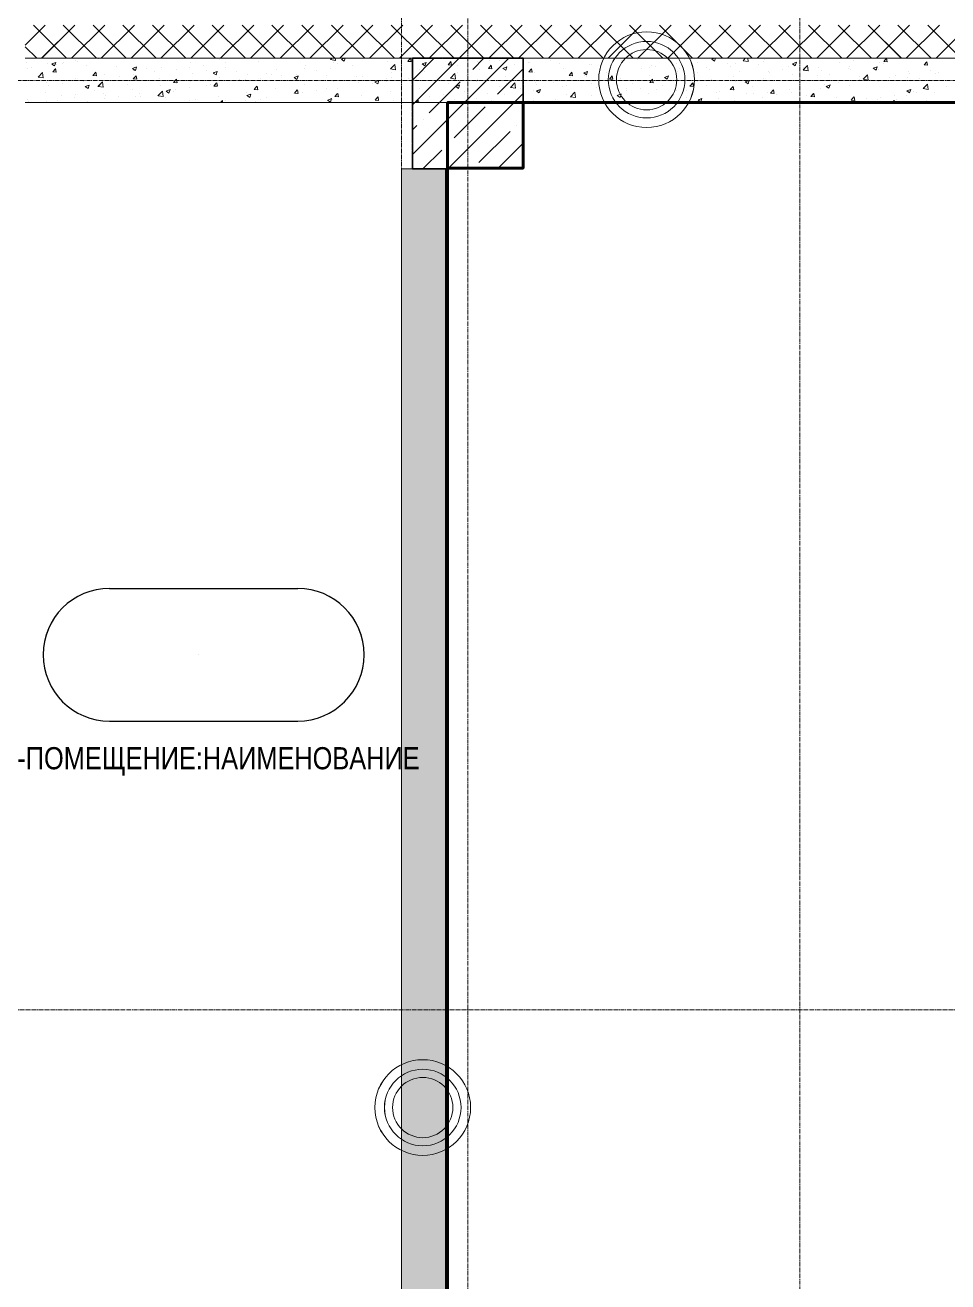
# Model space of a CAD drawing. Header units: millimetres. Extents: x 470010 to 1231400, y -134005 to 421770.
# Drawn here: x 677174 to 681343, y 1459 to 7139 of the extents above; entities that cross this region are included whole.
import ezdxf
from ezdxf.enums import TextEntityAlignment as Align

# ---------------------------------------------------------------- set-up
doc = ezdxf.new("R2010")
doc.units = ezdxf.units.MM
doc.linetypes.add('CENTER2', pattern=[28.575, 19.05, -3.175, 3.175, -3.175])
doc.linetypes.add('HIDDEN2', pattern=[4.7625, 3.175, -1.5875])
doc.layers.get('Defpoints').update_dxf_attribs({"color": 140})
for name, color, linetype, lineweight in [('0) шп потолок', 3, 'Continuous', 60), ('АР_Колонны', 70, 'Continuous', 30), ('АР_Стены ЖБ', 7, 'Continuous', 35), ('АР_Стены ПЕНОблок', 52, 'Continuous', 20), ('АР_Утеплитель', 31, 'Continuous', 0), ('АР_Штриховка', 8, 'Continuous', 0)]:
    doc.layers.add(name, color=color, linetype=linetype, lineweight=lineweight)
doc.layers.add('АР_Делит', color=120, linetype='Continuous', lineweight=0, plot=False)
doc.layers.add('РД_Оси_100', color=7, linetype='Continuous', lineweight=0, true_color=0x525252)
doc.styles.add('style1', font='ARIALN.TTF')

# ---------------------------------------------------------------- blocks, each defined once
blk = doc.blocks.new('СОШ_2200_АР_ОСИ_М100_28.05.24')
at = {"layer": 'РД_Оси_100', "color": 251, "linetype": 'CENTER2', "true_color": 0x636466}
blk.add_line((-5954.958, 96300), (119910, 96300), dxfattribs=at)
for points in [[(5849.555, 139938.679), (6000, 139538.679), (6000, -6194.559)], [(6300, -6195.83), (6300, 139538.679), (6450, 139938.679)], [(7800, -6155), (7800, 139938.679)], [(119910, 100350), (119410, 100500), (-5454.958, 100500), (-5954.958, 100350)]]:
    blk.add_lwpolyline(points, dxfattribs=at)
blk = doc.blocks.new('A$C9108343f')
at = {"layer": 'АР_Штриховка', "linetype": 'Continuous', "lineweight": 0, "true_color": 0x000000}
h = blk.add_hatch(dxfattribs=at)
h.set_pattern_fill('AR-CONC', color=18, angle=45, style=0)
h.set_pattern_definition([(95, (-63444.08, -115658.25), (140.09465, 117.55338), [19.05, -209.55]), (40, (-63444.08, -115658.25), (-160.01845, 110.17673), [15.24, -167.64058]), (145.451445, (-63432.4, -115648.45), (-19.9238, 227.7301), [16.19001, -178.09024]), (91.1842, (-63480, -115622.33), (221.41024, 161.95341), [28.575, -314.325]), (141.63556, (-63461.55, -115608.83), (-7.08662, 342.82676), [24.28502, -267.1356]), (36.18415, (-63480, -115622.33), (-7.08662, 342.82676), [22.85997, -251.45973]), (66, (-63453.06, -115613.35), (179.51998, 34.89515), [19.05, -209.55]), (11, (-63453.06, -115613.35), (-86.53993, 173.9412), [15.24, -167.64]), (116.451445, (-63438.1, -115610.44), (92.98005, 208.83634), [16.19001, -178.08994]), (82.5, (-63444.08, -115658.25), (-57.605469, 61.973414), [0, -165.608, 0, -170.18, 0, -168.275]), (52.5, (-63444.08, -115658.25), (-23.589727, 118.087), [0, -97.028, 0, -161.798, 0, -64.135]), (12.5, (-63484.135, -115698.3), (99.927863, 91.826196), [0, -63.5, 0, -198.12, 0, -262.89]), (2.5, (-63502.1, -115716.26), (86.763904, 122.72239), [0, -82.55, 0, -131.572, 0, -186.69])])
h.paths.add_polyline_path([(13155, 97805), (13355, 97805), (13355, 98005), (13155, 98005)], flags=0)
h.paths.add_polyline_path([(13155, 100205), (13355, 100205), (13355, 106855), (13155, 106855)], flags=0)
at = {"color": 18, "true_color": 0x000000}
for p, q in [((11836.4, 104959.5), (12686.4, 104959.5)), ((11836.4, 104359.5), (12686.4, 104359.5))]:
    blk.add_line(p, q, dxfattribs=at)
for centre, radius, start, end in [((11836.4, 104659.5), 300, 90, 270), ((12686.4, 104659.5), 300, 270, 90), ((11886.4, 104659.5), 350, 0, 0.001)]:
    blk.add_arc(centre, radius, start, end, dxfattribs=at)
at = {"layer": '0) шп потолок'}
blk.add_lwpolyline([(13363.4, 97803.7), (13363.4, 107155.2), (31355, 107155.2), (31355, 97803.7)], dxfattribs=at)
blk.add_lwpolyline([(13363.4, 107155.2), (13705, 107155.2), (13705, 106858.7), (13363.4, 106858.7)], close=True, dxfattribs=at)
at = {"layer": 'АР_Делит', "color": 18, "true_color": 0x000000}
for centre, radius in [((14263, 107258.4), 216.3), ((14263, 107258.4), 173), ((14263, 107258.4), 136.2), ((13251.6, 102613.1), 216.3), ((13251.6, 102613.1), 173), ((13251.6, 102613.1), 136.2)]:
    blk.add_circle(centre, radius, dxfattribs=at)
at = {"layer": 'АР_Колонны', "color": 18, "linetype": 'HIDDEN2', "lineweight": 25, "true_color": 0x000000}
for p, q in [((13205, 107355), (13705, 107355)), ((13205, 106855), (13205, 107355)), ((13705, 107355), (13705, 106855)), ((13705, 106855), (13205, 106855))]:
    blk.add_line(p, q, dxfattribs=at)
at = {"layer": 'АР_Колонны', "color": 18, "linetype": 'Continuous', "lineweight": 15, "true_color": 0x000000}
for p, q in [((13705, 107355), (13205, 107355)), ((13205, 107355), (13205, 106855)), ((13705, 107355), (13205, 107355)), ((13205, 107355), (13205, 106855)), ((13705, 106855), (13705, 107355)), ((13705, 106855), (13705, 107355)), ((13205, 106855), (13705, 106855)), ((13205, 106855), (13705, 106855))]:
    blk.add_line(p, q, dxfattribs=at)
at = {"layer": 'АР_Стены ЖБ', "color": 18, "linetype": 'Continuous', "lineweight": 30, "true_color": 0x000000}
for p, q in [((13705, 107355), (13205, 107355)), ((13205, 107355), (13205, 106855)), ((13705, 106855), (13705, 107355)), ((13205, 106855), (13705, 106855))]:
    blk.add_line(p, q, dxfattribs=at)
at = {"layer": 'АР_Стены ПЕНОблок', "color": 18, "linetype": 'Continuous', "lineweight": 20, "true_color": 0x000000}
for p, q in [((31055, 107355), (11455, 107355)), ((11455, 107155), (31055, 107155)), ((13355, 106855), (13155, 106855)), ((13155, 106855), (13155, 100205)), ((13355, 100205), (13355, 106855))]:
    blk.add_line(p, q, dxfattribs=at)
at = {"layer": 'АР_Утеплитель', "color": 18, "linetype": 'Continuous', "lineweight": 0, "true_color": 0x000000}
blk.add_line((11455, 107355), (31055, 107355), dxfattribs=at)
at = {"layer": 'АР_Штриховка', "color": 18, "linetype": 'Continuous', "lineweight": 0, "true_color": 0x000000}
for p, q in [((11455, 107415), (11544.9, 107505)), ((11642.3, 107355), (11492.3, 107505)), ((11529.6, 107355), (11679.6, 107505)), ((11777, 107355), (11627, 107505)), ((11664.3, 107355), (11814.3, 107505)), ((11911.7, 107355), (11761.7, 107505)), ((11799.1, 107355), (11949.1, 107505)), ((12046.4, 107355), (11896.4, 107505)), ((11933.8, 107355), (12083.8, 107505)), ((12181.1, 107355), (12031.1, 107505)), ((12068.5, 107355), (12218.5, 107505)), ((12315.8, 107355), (12165.8, 107505)), ((12203.2, 107355), (12353.2, 107505)), ((12450.5, 107355), (12300.5, 107505)), ((12337.9, 107355), (12487.9, 107505)), ((12585.2, 107355), (12435.2, 107505)), ((12472.6, 107355), (12622.6, 107505)), ((12719.9, 107355), (12569.9, 107505)), ((12607.3, 107355), (12757.3, 107505)), ((12854.6, 107355), (12704.6, 107505)), ((12742, 107355), (12892, 107505)), ((12989.3, 107355), (12839.3, 107505)), ((12876.7, 107355), (13026.7, 107505)), ((13124, 107355), (12974, 107505)), ((13011.4, 107355), (13161.4, 107505)), ((13258.7, 107355), (13108.7, 107505)), ((13146.1, 107355), (13296.1, 107505)), ((13393.4, 107355), (13243.4, 107505)), ((13280.8, 107355), (13430.8, 107505)), ((13528.1, 107355), (13378.1, 107505)), ((13415.5, 107355), (13565.5, 107505)), ((13662.8, 107355), (13512.8, 107505)), ((13550.2, 107355), (13700.2, 107505)), ((13797.5, 107355), (13647.5, 107505)), ((13684.9, 107355), (13834.9, 107505)), ((13932.2, 107355), (13782.2, 107505)), ((13819.6, 107355), (13969.6, 107505)), ((14066.9, 107355), (13916.9, 107505)), ((13954.3, 107355), (14104.3, 107505)), ((14201.6, 107355), (14051.6, 107505)), ((14089, 107355), (14239, 107505)), ((14336.3, 107355), (14186.3, 107505)), ((14223.7, 107355), (14373.7, 107505)), ((14471, 107355), (14321, 107505)), ((14358.4, 107355), (14508.4, 107505)), ((14605.8, 107355), (14455.8, 107505)), ((14493.1, 107355), (14643.1, 107505)), ((14740.5, 107355), (14590.5, 107505)), ((14627.8, 107355), (14777.8, 107505)), ((14875.2, 107355), (14725.2, 107505)), ((14762.5, 107355), (14912.5, 107505)), ((15009.9, 107355), (14859.9, 107505)), ((14897.2, 107355), (15047.2, 107505)), ((15144.6, 107355), (14994.6, 107505)), ((15031.9, 107355), (15181.9, 107505)), ((15279.3, 107355), (15129.3, 107505)), ((15166.6, 107355), (15316.6, 107505)), ((15414, 107355), (15264, 107505)), ((15301.4, 107355), (15451.4, 107505)), ((15548.7, 107355), (15398.7, 107505)), ((15436.1, 107355), (15586.1, 107505)), ((15683.4, 107355), (15533.4, 107505)), ((15570.8, 107355), (15720.8, 107505)), ((11507.6, 107355), (11455, 107407.6)), ((11785.7, 107352.5), (11785.7, 107352.5)), ((12334.3, 107351.8), (12334.3, 107351.8)), ((12834.8, 107349.2), (12840.3, 107355)), ((12834.9, 107349.1), (12857.5, 107345.6)), ((12857.5, 107345.7), (12856.4, 107355)), ((12883.7, 107350.1), (12896.3, 107341.6)), ((12883.8, 107350.3), (12896.1, 107355)), ((12896.3, 107341.6), (12900.9, 107355)), ((13156.8, 107350.2), (13156.8, 107350.2)), ((13183.8, 107341.2), (13195.3, 107355)), ((13199.3, 107340), (13196.5, 107355)), ((13328.5, 107354.7), (13328.5, 107354.7)), ((13464.1, 107348.9), (13464.1, 107348.9)), ((14088.5, 107354.4), (14088.5, 107354.4)), ((14224.1, 107348.7), (14224.1, 107348.7)), ((14557.2, 107350.7), (14569.9, 107342.1)), ((14557.3, 107350.8), (14568.2, 107355)), ((14560.6, 107352.3), (14560.6, 107352.3)), ((14569.9, 107342.1), (14574.2, 107355)), ((14698.7, 107344.4), (14708.8, 107355)), ((14721.4, 107340.9), (14719.7, 107355)), ((14794, 107348.9), (14794, 107348.9)), ((15334.8, 107341), (15346.5, 107355)), ((15350.2, 107339.7), (15347.4, 107355)), ((15443.9, 107354.5), (15443.9, 107354.5)), ((11461.7, 107334.1), (11461.7, 107334.1)), ((11465.5, 107310.3), (11465.5, 107310.3)), ((11482.3, 107312.2), (11482.3, 107312.2)), ((11556.1, 107330), (11556.1, 107330)), ((11575.2, 107329.2), (11587.8, 107320.7)), ((11575.3, 107329.4), (11593.1, 107336.2)), ((11579.4, 107293.6), (11591.6, 107308.2)), ((11579.4, 107293.6), (11594.5, 107292.3)), ((11587.8, 107320.7), (11593, 107336)), ((11594.9, 107292.4), (11591.9, 107308.3)), ((11597.3, 107328.4), (11597.3, 107328.4)), ((11625.9, 107331.5), (11625.9, 107331.5)), ((11630.4, 107337.6), (11630.4, 107337.6)), ((11684.4, 107346.2), (11684.4, 107346.2)), ((11689.5, 107339.8), (11689.5, 107339.8)), ((11732.9, 107322.7), (11732.9, 107322.7)), ((11761.5, 107277.7), (11773.8, 107292.3)), ((11777, 107276.4), (11774.1, 107292.3)), ((11868.5, 107317), (11868.5, 107317)), ((11940.2, 107308.9), (11952.9, 107300.3)), ((11940.3, 107309), (11958.1, 107315.9)), ((11943.6, 107298.6), (11943.6, 107298.6)), ((11952.9, 107300.3), (11958, 107315.7)), ((12004.1, 107311.2), (12004.1, 107311.2)), ((12039, 107294.5), (12039, 107294.5)), ((12071.9, 107314.8), (12071.9, 107314.8)), ((12139.7, 107305.5), (12139.7, 107305.5)), ((12199.5, 107315.6), (12199.5, 107315.6)), ((12203.9, 107333.9), (12203.9, 107333.9)), ((12263, 107324), (12263, 107324)), ((12275.3, 107299.8), (12275.3, 107299.8)), ((12305.3, 107288.7), (12323.1, 107295.5)), ((12317.9, 107280), (12323.1, 107295.3)), ((12359.2, 107336.6), (12359.2, 107336.6)), ((12360.6, 107313.2), (12360.6, 107313.2)), ((12410.9, 107294), (12410.9, 107294)), ((12508.7, 107338.6), (12508.7, 107338.6)), ((12591.4, 107302.5), (12591.4, 107302.5)), ((12717.7, 107308.3), (12717.7, 107308.3)), ((12721.8, 107320.4), (12721.8, 107320.4)), ((12773, 107299.7), (12773, 107299.7)), ((12836.6, 107308.1), (12836.6, 107308.1)), ((12850.1, 107336.7), (12850.1, 107336.7)), ((12865.8, 107333.7), (12865.8, 107333.7)), ((12932.8, 107320.7), (12932.8, 107320.7)), ((13093.2, 107341.9), (13093.2, 107341.9)), ((13105.9, 107307.2), (13125.7, 107327.8)), ((13105.9, 107307.1), (13128.5, 107303.6)), ((13128.6, 107303.7), (13125.7, 107327.8)), ((13183.8, 107341.2), (13199, 107339.9)), ((13237.7, 107305.3), (13237.7, 107305.3)), ((13248.7, 107329.8), (13261.4, 107321.2)), ((13248.8, 107329.9), (13266.6, 107336.8)), ((13259.1, 107295.7), (13259.1, 107295.7)), ((13261.4, 107321.2), (13266.5, 107336.6)), ((13366, 107325.3), (13378.2, 107339.9)), ((13366, 107325.3), (13381.1, 107324)), ((13369.6, 107324.3), (13369.6, 107324.3)), ((13381.5, 107324), (13378.5, 107339.9)), ((13407.2, 107321.1), (13407.2, 107321.1)), ((13410.2, 107292.2), (13410.2, 107292.2)), ((13500, 107342.2), (13500, 107342.2)), ((13506.4, 107304.9), (13506.4, 107304.9)), ((13548.2, 107309.4), (13560.4, 107324)), ((13548.2, 107309.4), (13563.3, 107308)), ((13555.3, 107346.5), (13555.3, 107346.5)), ((13563.6, 107308.1), (13560.7, 107324)), ((13599.7, 107343.2), (13599.7, 107343.2)), ((13613.8, 107309.6), (13631.6, 107316.4)), ((13613.8, 107309.4), (13626.4, 107300.9)), ((13626.4, 107300.9), (13631.6, 107316.2)), ((13666.8, 107326), (13666.8, 107326)), ((13730.3, 107293.4), (13742.6, 107308)), ((13730.3, 107293.4), (13745.5, 107292.1)), ((13730.4, 107334.4), (13730.4, 107334.4)), ((13735.3, 107337.5), (13735.3, 107337.5)), ((13745.8, 107292.1), (13742.9, 107308.1)), ((13757.1, 107293), (13757.1, 107293)), ((13826.6, 107347), (13826.6, 107347)), ((13870.8, 107331.7), (13870.8, 107331.7)), ((13887.5, 107310.9), (13887.5, 107310.9)), ((13912.5, 107277.5), (13924.8, 107292.1)), ((13928, 107276.2), (13925.1, 107292.1)), ((13978.9, 107289.3), (13996.7, 107296.1)), ((13991.4, 107280.6), (13996.6, 107295.9)), ((14006.4, 107326), (14006.4, 107326)), ((14015.8, 107327.1), (14015.8, 107327.1)), ((14137.4, 107296.7), (14137.4, 107296.7)), ((14142, 107320.3), (14142, 107320.3)), ((14147.8, 107346.2), (14147.8, 107346.2)), ((14240.4, 107310.1), (14240.4, 107310.1)), ((14277.6, 107314.6), (14277.6, 107314.6)), ((14285.5, 107322.1), (14285.5, 107322.1)), ((14304, 107318.5), (14304, 107318.5)), ((14359.7, 107343), (14359.7, 107343)), ((14400.2, 107331.2), (14400.2, 107331.2)), ((14403.4, 107295.8), (14403.4, 107295.8)), ((14413.2, 107308.8), (14413.2, 107308.8)), ((14433.6, 107347.5), (14433.6, 107347.5)), ((14494.5, 107291.8), (14494.5, 107291.8)), ((14495.2, 107337.2), (14495.2, 107337.2)), ((14535.3, 107314.8), (14535.3, 107314.8)), ((14548.8, 107303.1), (14548.8, 107303.1)), ((14630.8, 107331.5), (14630.8, 107331.5)), ((14642.6, 107317.2), (14642.6, 107317.2)), ((14665.7, 107332.7), (14665.7, 107332.7)), ((14684.4, 107297.4), (14684.4, 107297.4)), ((14698.7, 107344.3), (14721.3, 107340.8)), ((14766.4, 107325.8), (14766.4, 107325.8)), ((14790.7, 107342.6), (14790.7, 107342.6)), ((14814, 107294.3), (14814, 107294.3)), ((14820, 107291.6), (14820, 107291.6)), ((14877.5, 107302.6), (14877.5, 107302.6)), ((14902, 107320), (14902, 107320)), ((14922.3, 107330.5), (14940.1, 107337.3)), ((14922.3, 107330.3), (14934.9, 107321.8)), ((14934.9, 107321.8), (14940.1, 107337.1)), ((14969.8, 107302.4), (14989.5, 107323)), ((14969.8, 107302.2), (14992.4, 107298.7)), ((14973.7, 107315.3), (14973.7, 107315.3)), ((14992.4, 107298.9), (14989.6, 107323)), ((15037.6, 107314.3), (15037.6, 107314.3)), ((15053.3, 107301.3), (15053.3, 107301.3)), ((15134.2, 107336.4), (15134.2, 107336.4)), ((15173.2, 107308.6), (15173.2, 107308.6)), ((15181.6, 107317.6), (15181.6, 107317.6)), ((15184, 107304.6), (15184, 107304.6)), ((15197.7, 107344.8), (15197.7, 107344.8)), ((15287.3, 107310), (15299.9, 107301.5)), ((15287.4, 107310.2), (15305.2, 107317)), ((15299.9, 107301.4), (15305.1, 107316.8)), ((15308.8, 107302.8), (15308.8, 107302.8)), ((15313.5, 107336.6), (15313.5, 107336.6)), ((15332.1, 107330), (15332.1, 107330)), ((15334.8, 107341), (15349.9, 107339.7)), ((15444.4, 107297.1), (15444.4, 107297.1)), ((15516.9, 107325.1), (15529.2, 107339.7)), ((15516.9, 107325.1), (15532.1, 107323.8)), ((15532.4, 107323.8), (15529.5, 107339.7)), ((15547.3, 107299.4), (15547.3, 107299.4)), ((15580, 107291.4), (15580, 107291.4)), ((11513.1, 107270), (11532.9, 107290.6)), ((11513.1, 107269.8), (11535.7, 107266.3)), ((11535.8, 107266.5), (11532.9, 107290.6)), ((11553, 107245.4), (11553, 107245.4)), ((11622.6, 107239.6), (11622.6, 107239.6)), ((11681.3, 107261.7), (11681.3, 107261.7)), ((11718.8, 107252.3), (11718.8, 107252.3)), ((11761.5, 107277.7), (11776.7, 107276.4)), ((11784.2, 107227.9), (11803.9, 107248.6)), ((11806.8, 107224.4), (11804, 107248.6)), ((11813.2, 107280.7), (11813.2, 107280.7)), ((11879.3, 107273.4), (11879.3, 107273.4)), ((11916.2, 107236.9), (11916.2, 107236.9)), ((11942.8, 107281.8), (11942.8, 107281.8)), ((11943.7, 107261.8), (11956, 107276.3)), ((11943.7, 107261.7), (11958.9, 107260.4)), ((11959.2, 107260.5), (11956.3, 107276.4)), ((12064.3, 107262.4), (12064.3, 107262.4)), ((12125.9, 107245.8), (12138.2, 107260.4)), ((12125.9, 107245.8), (12141.1, 107244.5)), ((12141.4, 107244.5), (12138.5, 107260.5)), ((12200.8, 107249.3), (12200.8, 107249.3)), ((12212.4, 107287.8), (12212.4, 107287.8)), ((12292.4, 107236.4), (12292.4, 107236.4)), ((12305.2, 107288.5), (12317.9, 107280)), ((12308.1, 107229.9), (12320.3, 107244.5)), ((12323.6, 107228.6), (12320.7, 107244.5)), ((12331.2, 107267.2), (12331.2, 107267.2)), ((12421.4, 107257.4), (12421.4, 107257.4)), ((12452.8, 107257.6), (12452.8, 107257.6)), ((12459.5, 107283.5), (12459.5, 107283.5)), ((12516.4, 107265.9), (12516.4, 107265.9)), ((12546.4, 107288.3), (12546.4, 107288.3)), ((12569.6, 107282.9), (12569.6, 107282.9)), ((12612.6, 107278.6), (12612.6, 107278.6)), ((12670.3, 107268.2), (12682.9, 107259.7)), ((12670.4, 107268.4), (12688.1, 107275.2)), ((12682, 107282.6), (12682, 107282.6)), ((12682.9, 107259.7), (12688.1, 107275)), ((12718.7, 107235.9), (12718.7, 107235.9)), ((12817.6, 107276.9), (12817.6, 107276.9)), ((12847, 107252.1), (12847, 107252.1)), ((12953.2, 107271.1), (12953.2, 107271.1)), ((12962.8, 107244.8), (12962.8, 107244.8)), ((12978.9, 107271.2), (12978.9, 107271.2)), ((13026.4, 107241.7), (13026.4, 107241.7)), ((13035.3, 107247.8), (13047.9, 107239.3)), ((13035.4, 107248), (13053.2, 107254.8)), ((13048, 107239.3), (13053.1, 107254.7)), ((13088.8, 107265.4), (13088.8, 107265.4)), ((13090, 107250.1), (13090, 107250.1)), ((13109.4, 107289), (13109.4, 107289)), ((13111, 107270.3), (13111, 107270.3)), ((13186.2, 107262.7), (13186.2, 107262.7)), ((13224.4, 107259.7), (13224.4, 107259.7)), ((13346.6, 107283.8), (13346.6, 107283.8)), ((13360, 107253.9), (13360, 107253.9)), ((13366.5, 107239.8), (13366.5, 107239.8)), ((13377, 107265.2), (13396.7, 107285.8)), ((13377, 107265), (13399.6, 107261.5)), ((13399.6, 107261.7), (13396.8, 107285.8)), ((13400.4, 107227.7), (13418.2, 107234.5)), ((13413, 107219), (13418.1, 107234.3)), ((13495.6, 107248.2), (13495.6, 107248.2)), ((13496.9, 107257.7), (13496.9, 107257.7)), ((13625.2, 107273.9), (13625.2, 107273.9)), ((13631.2, 107242.5), (13631.2, 107242.5)), ((13648, 107223.1), (13667.8, 107243.7)), ((13670.7, 107219.6), (13667.9, 107243.7)), ((13759.8, 107246.9), (13759.8, 107246.9)), ((13766.8, 107236.8), (13766.8, 107236.8)), ((13841.1, 107245.8), (13841.1, 107245.8)), ((13912.5, 107277.5), (13927.7, 107276.1)), ((13920.2, 107268), (13920.2, 107268)), ((13978.8, 107289.1), (13991.4, 107280.6)), ((13983.8, 107276.3), (13983.8, 107276.3)), ((13989.2, 107271.3), (13989.2, 107271.3)), ((14012.7, 107242.6), (14012.7, 107242.6)), ((14080, 107289), (14080, 107289)), ((14094.7, 107261.5), (14107, 107276.1)), ((14094.7, 107261.5), (14109.9, 107260.2)), ((14110.2, 107260.3), (14107.3, 107276.2)), ((14144.7, 107261.6), (14144.7, 107261.6)), ((14198.2, 107240.9), (14198.2, 107240.9)), ((14275.1, 107279.5), (14275.1, 107279.5)), ((14276.9, 107245.6), (14289.1, 107260.2)), ((14276.9, 107245.6), (14292.1, 107244.3)), ((14292.4, 107244.3), (14289.4, 107260.2)), ((14343.8, 107268.7), (14356.5, 107260.2)), ((14343.9, 107268.9), (14361.7, 107275.7)), ((14346.4, 107266.4), (14346.4, 107266.4)), ((14356.5, 107260.2), (14361.6, 107275.6)), ((14459.1, 107229.7), (14471.3, 107244.3)), ((14474.6, 107228.4), (14471.6, 107244.3)), ((14493.8, 107252.1), (14493.8, 107252.1)), ((14557.3, 107260.5), (14557.3, 107260.5)), ((14653.5, 107273.1), (14653.5, 107273.1)), ((14662.6, 107248.1), (14662.6, 107248.1)), ((14708.9, 107248.6), (14726.7, 107255.4)), ((14708.9, 107248.4), (14721.5, 107239.9)), ((14721.5, 107239.9), (14726.7, 107255.2)), ((14790.9, 107264.4), (14790.9, 107264.4)), ((14887.8, 107253.7), (14887.8, 107253.7)), ((14922.9, 107283.4), (14922.9, 107283.4)), ((14955.6, 107285.9), (14955.6, 107285.9)), ((15035.9, 107279.2), (15035.9, 107279.2)), ((15067.3, 107236.2), (15067.3, 107236.2)), ((15074, 107228.2), (15091.7, 107235.1)), ((15086.5, 107219.5), (15091.7, 107234.9)), ((15091.2, 107280.2), (15091.2, 107280.2)), ((15130.9, 107244.6), (15130.9, 107244.6)), ((15226.8, 107274.5), (15226.8, 107274.5)), ((15227.1, 107257.3), (15227.1, 107257.3)), ((15240.8, 107260.3), (15260.6, 107280.9)), ((15240.9, 107260.2), (15263.5, 107256.7)), ((15263.5, 107256.8), (15260.7, 107281)), ((15310.4, 107252.1), (15310.4, 107252.1)), ((15362.3, 107268.7), (15362.3, 107268.7)), ((15387.5, 107278.4), (15387.5, 107278.4)), ((15440.8, 107270), (15440.8, 107270)), ((15451.1, 107286.8), (15451.1, 107286.8)), ((15497.9, 107263), (15497.9, 107263)), ((15511.9, 107218.3), (15531.7, 107238.9)), ((15534.6, 107214.8), (15531.8, 107238.9)), ((15569.1, 107286.2), (15569.1, 107286.2)), ((11547.8, 107198.6), (11547.8, 107198.6)), ((11559.1, 107231.3), (11559.1, 107231.3)), ((11619.9, 107186.1), (11619.9, 107186.1)), ((11683.4, 107192.9), (11683.4, 107192.9)), ((11726.8, 107226.9), (11739.4, 107218.4)), ((11726.9, 107227.1), (11744.7, 107233.9)), ((11739.5, 107218.4), (11744.6, 107233.8)), ((11768.1, 107211.5), (11768.1, 107211.5)), ((11784.2, 107227.8), (11806.8, 107224.3)), ((11810.1, 107196.1), (11810.1, 107196.1)), ((11819, 107187.2), (11819, 107187.2)), ((11876, 107181.6), (11876, 107181.6)), ((11940.5, 107214), (11940.5, 107214)), ((11954.6, 107181.4), (11954.6, 107181.4)), ((11972.2, 107194.3), (11972.2, 107194.3)), ((11977, 107181.2), (11977, 107181.2)), ((12055.2, 107185.9), (12075, 107206.5)), ((12055.3, 107185.8), (12077.9, 107182.3)), ((12068.8, 107230.3), (12068.8, 107230.3)), ((12077.9, 107182.4), (12075.1, 107206.5)), ((12091.8, 107206.6), (12104.5, 107198.1)), ((12091.9, 107206.8), (12109.7, 107213.6)), ((12104.5, 107198.1), (12109.6, 107213.4)), ((12125.2, 107206.6), (12125.2, 107206.6)), ((12132.6, 107215.4), (12132.6, 107215.4)), ((12196.2, 107223.8), (12196.2, 107223.8)), ((12273.3, 107232), (12273.3, 107232)), ((12308.1, 107229.9), (12323.3, 107228.5)), ((12328.1, 107182.7), (12328.1, 107182.7)), ((12456.4, 107198.9), (12456.4, 107198.9)), ((12456.9, 107186.4), (12474.7, 107193.3)), ((12456.9, 107186.3), (12469.5, 107177.7)), ((12469.5, 107177.7), (12474.7, 107193.1)), ((12490.3, 107213.9), (12502.5, 107228.5)), ((12490.3, 107213.9), (12505.5, 107212.6)), ((12505.8, 107212.7), (12502.8, 107228.6)), ((12545.8, 107178.4), (12545.8, 107178.4)), ((12588.3, 107218), (12588.3, 107218)), ((12666.6, 107194), (12666.6, 107194)), ((12672.5, 107198), (12684.7, 107212.6)), ((12672.5, 107198), (12687.7, 107196.7)), ((12688, 107196.7), (12685, 107212.6)), ((12706.2, 107199.5), (12706.2, 107199.5)), ((12769.8, 107207.9), (12769.8, 107207.9)), ((12814.7, 107219.4), (12814.7, 107219.4)), ((12854.7, 107182.1), (12866.9, 107196.7)), ((12854.7, 107182.1), (12869.8, 107180.7)), ((12866, 107220.6), (12866, 107220.6)), ((12870.2, 107180.8), (12867.2, 107196.7)), ((12975.9, 107186.6), (12975.9, 107186.6)), ((13036.8, 107166.1), (13049.1, 107180.7)), ((13052.3, 107164.8), (13049.4, 107180.8)), ((13106.3, 107204.5), (13106.3, 107204.5)), ((13234.6, 107220.7), (13234.6, 107220.7)), ((13279.8, 107183.7), (13279.8, 107183.7)), ((13343.4, 107192), (13343.4, 107192)), ((13400.3, 107227.5), (13413, 107219)), ((13439.6, 107204.7), (13439.6, 107204.7)), ((13544.9, 107195), (13544.9, 107195)), ((13600, 107225.8), (13600, 107225.8)), ((13622.1, 107189.4), (13622.1, 107189.4)), ((13648.1, 107223), (13670.7, 107219.5)), ((13663.6, 107234.2), (13663.6, 107234.2)), ((13693, 107220.4), (13693, 107220.4)), ((13754, 107208.4), (13754, 107208.4)), ((13765.4, 107207.2), (13778, 107198.6)), ((13765.5, 107207.3), (13783.2, 107214.2)), ((13778, 107198.6), (13783.2, 107214)), ((13884.4, 107226.3), (13884.4, 107226.3)), ((13902, 107190.1), (13902, 107190.1)), ((13902.3, 107231), (13902.3, 107231)), ((13919.1, 107181.1), (13938.9, 107201.7)), ((13919.2, 107180.9), (13941.8, 107177.4)), ((13941.8, 107177.6), (13939, 107201.7)), ((14013.2, 107188.8), (14013.2, 107188.8)), ((14037.9, 107225.3), (14037.9, 107225.3)), ((14050.1, 107215.5), (14050.1, 107215.5)), ((14130.4, 107186.8), (14143, 107178.3)), ((14130.5, 107187), (14148.3, 107193.8)), ((14143.1, 107178.3), (14148.2, 107193.6)), ((14173.5, 107219.6), (14173.5, 107219.6)), ((14173.6, 107209.9), (14173.6, 107209.9)), ((14237.2, 107218.3), (14237.2, 107218.3)), ((14272, 107194.9), (14272, 107194.9)), ((14309.1, 107213.8), (14309.1, 107213.8)), ((14333.3, 107231), (14333.3, 107231)), ((14400.3, 107211.2), (14400.3, 107211.2)), ((14444.7, 107208.1), (14444.7, 107208.1)), ((14459.1, 107229.7), (14474.3, 107228.3)), ((14532.2, 107230.2), (14532.2, 107230.2)), ((14580.3, 107202.4), (14580.3, 107202.4)), ((14591.5, 107202.9), (14591.5, 107202.9)), ((14641.3, 107213.7), (14653.5, 107228.3)), ((14641.3, 107213.7), (14656.4, 107212.4)), ((14656.8, 107212.4), (14653.8, 107228.4)), ((14715.9, 107196.7), (14715.9, 107196.7)), ((14739.6, 107228.3), (14739.6, 107228.3)), ((14747.1, 107194.1), (14747.1, 107194.1)), ((14787.8, 107179.8), (14787.8, 107179.8)), ((14810.7, 107202.4), (14810.7, 107202.4)), ((14823.4, 107197.8), (14835.7, 107212.4)), ((14823.4, 107197.8), (14838.6, 107196.5)), ((14838.9, 107196.5), (14836, 107212.4)), ((14851.5, 107190.9), (14851.5, 107190.9)), ((14906.9, 107215.1), (14906.9, 107215.1)), ((14919.8, 107198.9), (14919.8, 107198.9)), ((14987.1, 107185.2), (14987.1, 107185.2)), ((15005.6, 107181.8), (15017.9, 107196.4)), ((15005.6, 107181.8), (15020.8, 107180.5)), ((15021.1, 107180.6), (15018.2, 107196.5)), ((15050.2, 107216.8), (15050.2, 107216.8)), ((15073.9, 107228.1), (15086.5, 107219.5)), ((15122.7, 107179.5), (15122.7, 107179.5)), ((15178.5, 107233), (15178.5, 107233)), ((15187.8, 107165.9), (15200.1, 107180.5)), ((15203.3, 107164.6), (15200.4, 107180.6)), ((15320.7, 107178.2), (15320.7, 107178.2)), ((15321.7, 107178.5), (15321.7, 107178.5)), ((15384.3, 107186.6), (15384.3, 107186.6)), ((15437.7, 107185.4), (15437.7, 107185.4)), ((15438.9, 107207.7), (15451.5, 107199.2)), ((15439, 107207.9), (15456.8, 107214.7)), ((15451.6, 107199.2), (15456.7, 107214.5)), ((15469.8, 107203.9), (15469.8, 107203.9)), ((15480.5, 107199.2), (15480.5, 107199.2)), ((15512, 107218.1), (15534.6, 107214.6)), ((15566, 107201.7), (15566, 107201.7)), ((15617.9, 107229.3), (15617.9, 107229.3)), ((11465.8, 107170.2), (11465.8, 107170.2)), ((11471.8, 107160.7), (11471.8, 107160.7)), ((11549.9, 107160.8), (11549.9, 107160.8)), ((11601.4, 107164.5), (11601.4, 107164.5)), ((11678.2, 107177.1), (11678.2, 107177.1)), ((11737, 107158.8), (11737, 107158.8)), ((11812.4, 107173.2), (11812.4, 107173.2)), ((11828.9, 107155.7), (11828.9, 107155.7)), ((12090.2, 107175.7), (12090.2, 107175.7)), ((12197.7, 107164.8), (12197.7, 107164.8)), ((12225.8, 107170), (12225.8, 107170)), ((12337, 107155), (12346.1, 107164.5)), ((12347.3, 107155), (12346.2, 107164.5)), ((12361.4, 107164.2), (12361.4, 107164.2)), ((12386, 107157.4), (12386, 107157.4)), ((12449.6, 107165.7), (12449.6, 107165.7)), ((12497, 107158.5), (12497, 107158.5)), ((12518.4, 107168.6), (12518.4, 107168.6)), ((12821.9, 107165.9), (12834.5, 107157.4)), ((12822, 107166.1), (12839.8, 107172.9)), ((12834.5, 107157.4), (12839.7, 107172.7)), ((12843.9, 107167.6), (12843.9, 107167.6)), ((13036.8, 107166.1), (13052, 107164.8)), ((13119.4, 107162.5), (13119.4, 107162.5)), ((13223.1, 107155), (13231.3, 107164.8)), ((13233.4, 107155), (13231.6, 107164.8)), ((13363.4, 107155.2), (13363.4, 107155.2)), ((13396.7, 107169.6), (13396.7, 107169.6)), ((13493.8, 107173.1), (13493.8, 107173.1)), ((13753.8, 107164.6), (13753.8, 107164.6)), ((13853.4, 107167.8), (13853.4, 107167.8)), ((13917, 107176.2), (13917, 107176.2)), ((14009.7, 107158), (14009.7, 107158)), ((14141.6, 107177.1), (14141.6, 107177.1)), ((14205.5, 107155), (14210, 107159.6)), ((14210.6, 107155), (14210.1, 107159.7)), ((14443.4, 107177.5), (14443.4, 107177.5)), ((14490.5, 107160.3), (14490.5, 107160.3)), ((14495.4, 107166.5), (14508.1, 107158)), ((14495.5, 107166.6), (14513.3, 107173.5)), ((14508.1, 107157.9), (14513.2, 107173.3)), ((14586.7, 107173), (14586.7, 107173)), ((14659.5, 107163.6), (14659.5, 107163.6)), ((15160.3, 107157.1), (15160.3, 107157.1)), ((15187.8, 107165.9), (15203, 107164.6)), ((15258.3, 107173.7), (15258.3, 107173.7)), ((15307.3, 107167.5), (15307.3, 107167.5)), ((15374.2, 107155), (15382.2, 107164.6)), ((15384.3, 107155), (15382.6, 107164.6)), ((15393.8, 107168), (15393.8, 107168)), ((15529.4, 107162.3), (15529.4, 107162.3))]:
    blk.add_line(p, q, dxfattribs=at)
at = {"layer": 'АР_Штриховка', "color": 18, "linetype": 'Continuous', "lineweight": 5, "true_color": 0x000000}
for p, q in [((13205, 107144.5), (13415.5, 107355)), ((13205, 106920), (13640, 107355)), ((13205, 107256.7), (13303.2, 107355)), ((13477.4, 107304.7), (13527.8, 107355)), ((13589.7, 107192.4), (13705, 107307.7)), ((13281, 107108.2), (13421.3, 107248.5)), ((13449.4, 107276.6), (13449.4, 107276.6)), ((13364.5, 106855), (13705, 107195.4)), ((13393.2, 106996), (13533.5, 107136.3)), ((13561.6, 107164.4), (13561.6, 107164.4)), ((13252.9, 107080.2), (13252.9, 107080.2)), ((13701.9, 107080.2), (13705, 107083.2)), ((13205, 107032.2), (13224.9, 107052.1)), ((13505.5, 106883.7), (13645.8, 107024)), ((13673.9, 107052.1), (13673.9, 107052.1)), ((13365.2, 106967.9), (13365.2, 106967.9)), ((13589, 106855), (13705, 106970.9)), ((13252.3, 106855), (13337.1, 106939.8)), ((13477.4, 106855.7), (13477.4, 106855.7)), ((13701.3, 106855), (13705, 106858.7))]:
    blk.add_line(p, q, dxfattribs=at)
at = {"layer": 'РД_Оси_100'}
blk.add_blockref('СОШ_2200_АР_ОСИ_М100_28.05.24', (7155, 6755), dxfattribs=at)
at = {"layer": 'Defpoints', "color": 18, "true_color": 0x000000, "style": 'style1'}
for p in [(143949.3, 316089.1), (143975, 281639.5), (143890.4, 273244.7), (143840, 264276.8), (143967.8, 254892.4), (12252, 104178.1), (12382.6, 96023.1)]:
    blk.add_attdef('АР-ПОМЕЩЕНИЕ:НАИМЕНОВАНИЕ', text='', height=100, dxfattribs=at).set_placement(p, align=Align.MIDDLE)
at = {"layer": 'Defpoints', "color": 18, "true_color": 0x000000, "style": 'style1', "flags": 8}
for p in [(143951.3, 279099.1), (143848.3, 269251.1), (143875.3, 260094.2), (144049.7, 250824.7), (163419.3, 238153.4), (155897.5, 237966), (183037.2, 237966), (143342.9, 237876.2)]:
    blk.add_attdef('АР-ПОМЕЩЕНИЕ:НАИМЕНОВАНИЕ', text='', height=100, dxfattribs=at).set_placement(p, align=Align.MIDDLE)

msp = doc.modelspace()

# ---------------------------------------------------------------- hatches: boundary and pattern name
at = {"layer": 'АР_Штриховка', "linetype": 'Continuous', "lineweight": 0, "true_color": 0x000000}
h = msp.add_hatch(dxfattribs=at)
h.set_pattern_fill('AR-CONC', color=18, angle=45, style=0)
h.set_pattern_definition([(95, (602274.53, -216024.49), (140.09465, 117.55338), [19.05, -209.55]), (40, (602274.53, -216024.5), (-160.01845, 110.17673), [15.24, -167.64058]), (145.451445, (602286.2, -216014.7), (-19.9238, 227.7301), [16.19001, -178.09024]), (91.1842, (602238.6, -215988.57), (221.41024, 161.95341), [28.575, -314.325]), (141.63556, (602257.06, -215975.07), (-7.08662, 342.82676), [24.28502, -267.1356]), (36.18415, (602238.6, -215988.57), (-7.08662, 342.82676), [22.85997, -251.45973]), (66, (602265.55, -215979.59), (179.51998, 34.89515), [19.05, -209.55]), (11, (602265.55, -215979.59), (-86.53993, 173.9412), [15.24, -167.64]), (116.451445, (602280.51, -215976.68), (92.98005, 208.83634), [16.19001, -178.08994]), (82.5, (602274.53, -216024.49), (-57.605469, 61.973414), [0, -165.608, 0, -170.18, 0, -168.275]), (52.5, (602274.53, -216024.49), (-23.589727, 118.087), [0, -97.028, 0, -161.798, 0, -64.135]), (12.5, (602234.48, -216064.544), (99.927863, 91.826196), [0, -63.5, 0, -198.12, 0, -262.89]), (2.5, (602216.52, -216082.5), (86.763904, 122.72239), [0, -82.55, 0, -131.572, 0, -186.69])])
h.paths.add_polyline_path([(678873.57, -2561.242), (679073.57, -2561.242), (679073.57, -2361.242), (678873.57, -2361.242)], flags=0)
h.paths.add_polyline_path([(678873.57, -161.242), (679073.57, -161.242), (679073.57, 6488.758), (678873.57, 6488.758)], flags=0)

# ---------------------------------------------------------------- linework, layer by layer
at = {"color": 18, "true_color": 0x000000}
for p, q in [((677554.989, 4593.293), (678404.989, 4593.293)), ((677554.989, 3993.293), (678404.989, 3993.293))]:
    msp.add_line(p, q, dxfattribs=at)
for centre, radius, start, end in [((677554.989, 4293.293), 300, 90, 270), ((678404.989, 4293.293), 300, 270, 90), ((677604.989, 4293.293), 350, 0, 0.000953)]:
    msp.add_arc(centre, radius, start, end, dxfattribs=at)
at = {"layer": '0) шп потолок'}
msp.add_lwpolyline([(679082.014, -2562.566), (679082.014, 6788.994), (697073.57, 6788.994), (697073.57, -2562.566)], dxfattribs=at)
msp.add_lwpolyline([(679082.014, 6788.994), (679423.57, 6788.994), (679423.57, 6492.445), (679082.014, 6492.445)], close=True, dxfattribs=at)
at = {"layer": 'АР_Делит', "color": 18, "true_color": 0x000000}
for centre, radius in [((679981.65, 6892.145), 216.336), ((679981.65, 6892.145), 173.036), ((679981.65, 6892.145), 136.212), ((678970.183, 2246.838), 216.336), ((678970.183, 2246.838), 173.036), ((678970.183, 2246.838), 136.212)]:
    msp.add_circle(centre, radius, dxfattribs=at)
at = {"layer": 'АР_Колонны', "color": 18, "linetype": 'HIDDEN2', "lineweight": 25, "true_color": 0x000000}
for p, q in [((678923.57, 6988.758), (679423.57, 6988.758)), ((678923.57, 6488.758), (678923.57, 6988.758)), ((679423.57, 6988.758), (679423.57, 6488.758)), ((679423.57, 6488.758), (678923.57, 6488.758))]:
    msp.add_line(p, q, dxfattribs=at)
at = {"layer": 'АР_Колонны', "color": 18, "linetype": 'Continuous', "lineweight": 15, "true_color": 0x000000}
for p, q in [((679423.57, 6988.758), (678923.57, 6988.758)), ((678923.57, 6988.758), (678923.57, 6488.758)), ((679423.57, 6988.758), (678923.57, 6988.758)), ((678923.57, 6988.758), (678923.57, 6488.758)), ((679423.57, 6488.758), (679423.57, 6988.758)), ((679423.57, 6488.758), (679423.57, 6988.758)), ((678923.57, 6488.758), (679423.57, 6488.758)), ((678923.57, 6488.758), (679423.57, 6488.758))]:
    msp.add_line(p, q, dxfattribs=at)
at = {"layer": 'АР_Стены ЖБ', "color": 18, "linetype": 'Continuous', "lineweight": 30, "true_color": 0x000000}
for p, q in [((679423.57, 6988.758), (678923.57, 6988.758)), ((678923.57, 6988.758), (678923.57, 6488.758)), ((679423.57, 6488.758), (679423.57, 6988.758)), ((678923.57, 6488.758), (679423.57, 6488.758))]:
    msp.add_line(p, q, dxfattribs=at)
at = {"layer": 'АР_Стены ПЕНОблок', "color": 18, "linetype": 'Continuous', "lineweight": 20, "true_color": 0x000000}
for p, q in [((696773.57, 6988.758), (677173.57, 6988.758)), ((677173.57, 6788.758), (696773.57, 6788.758)), ((679073.57, 6488.758), (678873.57, 6488.758)), ((678873.57, 6488.758), (678873.57, -161.242)), ((679073.57, -161.242), (679073.57, 6488.758))]:
    msp.add_line(p, q, dxfattribs=at)
at = {"layer": 'АР_Утеплитель', "color": 18, "linetype": 'Continuous', "lineweight": 0, "true_color": 0x000000}
msp.add_line((677173.57, 6988.758), (696773.57, 6988.758), dxfattribs=at)
at = {"layer": 'АР_Штриховка', "color": 18, "linetype": 'Continuous', "lineweight": 0, "true_color": 0x000000}
for p, q in [((677173.57, 7048.775), (677263.553, 7138.758)), ((677360.881, 6988.758), (677210.881, 7138.758)), ((677248.257, 6988.758), (677398.257, 7138.758)), ((677495.585, 6988.758), (677345.585, 7138.758)), ((677382.96, 6988.758), (677532.96, 7138.758)), ((677630.289, 6988.758), (677480.289, 7138.758)), ((677517.664, 6988.758), (677667.664, 7138.758)), ((677764.993, 6988.758), (677614.993, 7138.758)), ((677652.368, 6988.758), (677802.368, 7138.758)), ((677899.697, 6988.758), (677749.697, 7138.758)), ((677787.072, 6988.758), (677937.072, 7138.758)), ((678034.401, 6988.758), (677884.401, 7138.758)), ((677921.776, 6988.758), (678071.776, 7138.758)), ((678169.104, 6988.758), (678019.104, 7138.758)), ((678056.48, 6988.758), (678206.48, 7138.758)), ((678303.808, 6988.758), (678153.808, 7138.758)), ((678191.184, 6988.758), (678341.184, 7138.758)), ((678438.512, 6988.758), (678288.512, 7138.758)), ((678325.887, 6988.758), (678475.887, 7138.758)), ((678573.216, 6988.758), (678423.216, 7138.758)), ((678460.591, 6988.758), (678610.591, 7138.758)), ((678707.92, 6988.758), (678557.92, 7138.758)), ((678595.295, 6988.758), (678745.295, 7138.758)), ((678842.624, 6988.758), (678692.624, 7138.758)), ((678729.999, 6988.758), (678879.999, 7138.758)), ((678977.327, 6988.758), (678827.327, 7138.758)), ((678864.703, 6988.758), (679014.703, 7138.758)), ((679112.031, 6988.758), (678962.031, 7138.758)), ((678999.407, 6988.758), (679149.407, 7138.758)), ((679246.735, 6988.758), (679096.735, 7138.758)), ((679134.11, 6988.758), (679284.11, 7138.758)), ((679381.439, 6988.758), (679231.439, 7138.758)), ((679268.814, 6988.758), (679418.814, 7138.758)), ((679516.143, 6988.758), (679366.143, 7138.758)), ((679403.518, 6988.758), (679553.518, 7138.758)), ((679650.847, 6988.758), (679500.847, 7138.758)), ((679538.222, 6988.758), (679688.222, 7138.758)), ((679785.551, 6988.758), (679635.551, 7138.758)), ((679672.926, 6988.758), (679822.926, 7138.758)), ((679920.254, 6988.758), (679770.254, 7138.758)), ((679807.63, 6988.758), (679957.63, 7138.758)), ((680054.958, 6988.758), (679904.958, 7138.758)), ((679942.333, 6988.758), (680092.333, 7138.758)), ((680189.662, 6988.758), (680039.662, 7138.758)), ((680077.037, 6988.758), (680227.037, 7138.758)), ((680324.366, 6988.758), (680174.366, 7138.758)), ((680211.741, 6988.758), (680361.741, 7138.758)), ((680459.07, 6988.758), (680309.07, 7138.758)), ((680346.445, 6988.758), (680496.445, 7138.758)), ((680593.774, 6988.758), (680443.774, 7138.758)), ((680481.149, 6988.758), (680631.149, 7138.758)), ((680728.477, 6988.758), (680578.477, 7138.758)), ((680615.853, 6988.758), (680765.853, 7138.758)), ((680863.181, 6988.758), (680713.181, 7138.758)), ((680750.557, 6988.758), (680900.557, 7138.758)), ((680997.885, 6988.758), (680847.885, 7138.758)), ((680885.26, 6988.758), (681035.26, 7138.758)), ((681132.589, 6988.758), (680982.589, 7138.758)), ((681019.964, 6988.758), (681169.964, 7138.758)), ((681267.293, 6988.758), (681117.293, 7138.758)), ((681154.668, 6988.758), (681304.668, 7138.758)), ((681401.997, 6988.758), (681251.997, 7138.758)), ((681289.372, 6988.758), (681439.372, 7138.758)), ((677226.178, 6988.758), (677173.57, 7041.366)), ((678553.408, 6982.996), (678558.936, 6988.758)), ((678576.086, 6979.503), (678575.009, 6988.758)), ((678602.389, 6984.042), (678614.674, 6988.758)), ((678614.961, 6975.337), (678619.464, 6988.758)), ((678902.396, 6974.994), (678913.945, 6988.758)), ((678917.891, 6973.718), (678915.117, 6988.758)), ((680275.929, 6984.596), (680286.771, 6988.758)), ((680288.5, 6975.891), (680292.818, 6988.758)), ((680417.286, 6978.168), (680427.447, 6988.758)), ((680439.963, 6974.675), (680438.325, 6988.758)), ((681053.368, 6974.782), (681065.096, 6988.758)), ((681068.858, 6973.505), (681066.044, 6988.758)), ((677293.8, 6962.97), (677306.434, 6954.448)), ((677293.88, 6963.146), (677311.664, 6969.973)), ((677297.977, 6927.389), (677310.222, 6941.982)), ((677306.452, 6954.442), (677311.602, 6969.791)), ((677313.477, 6926.114), (677310.54, 6942.036)), ((677658.831, 6942.628), (677671.465, 6934.105)), ((677658.911, 6942.804), (677676.695, 6949.631)), ((677671.483, 6934.1), (677676.633, 6949.449)), ((678553.473, 6982.857), (678576.063, 6979.354)), ((678602.309, 6983.865), (678614.943, 6975.343)), ((678824.487, 6940.954), (678844.271, 6961.573)), ((678824.552, 6940.815), (678847.142, 6937.312)), ((678847.165, 6937.46), (678844.359, 6961.583)), ((678902.395, 6974.989), (678917.577, 6973.661)), ((678967.34, 6963.523), (678979.974, 6955.001)), ((678967.42, 6963.7), (678985.204, 6970.527)), ((678979.992, 6954.995), (678985.142, 6970.344)), ((679084.58, 6959.055), (679096.825, 6973.648)), ((679084.58, 6959.05), (679099.762, 6957.722)), ((679100.076, 6957.779), (679097.139, 6973.701)), ((679266.765, 6943.116), (679279.01, 6957.709)), ((679266.765, 6943.111), (679281.947, 6941.782)), ((679282.26, 6941.84), (679279.323, 6957.761)), ((679332.37, 6943.181), (679345.005, 6934.658)), ((679332.45, 6943.357), (679350.235, 6950.184)), ((679345.022, 6934.653), (679350.173, 6950.002)), ((679448.95, 6927.177), (679461.195, 6941.77)), ((679464.444, 6925.901), (679461.507, 6941.822)), ((679697.481, 6923.015), (679715.266, 6929.842)), ((679710.053, 6914.31), (679715.203, 6929.659)), ((680275.848, 6984.419), (680288.483, 6975.896)), ((680417.351, 6978.032), (680439.941, 6974.528)), ((680640.879, 6964.076), (680653.514, 6955.554)), ((680640.96, 6964.254), (680658.744, 6971.08)), ((680653.531, 6955.548), (680658.681, 6970.897)), ((680688.365, 6936.126), (680708.149, 6956.745)), ((680688.43, 6935.99), (680711.019, 6932.486)), ((680711.042, 6932.633), (680708.236, 6956.755)), ((681005.91, 6943.734), (681018.545, 6935.212)), ((681005.99, 6943.911), (681023.775, 6950.738)), ((681018.562, 6935.206), (681023.712, 6950.555)), ((681053.368, 6974.777), (681068.55, 6973.448)), ((681235.553, 6958.843), (681247.798, 6973.436)), ((681235.553, 6958.838), (681250.735, 6957.509)), ((681251.042, 6957.566), (681248.105, 6973.487)), ((677231.687, 6903.739), (677251.471, 6924.358)), ((677231.753, 6903.599), (677254.343, 6900.096)), ((677254.367, 6900.246), (677251.56, 6924.368)), ((677297.977, 6927.384), (677313.159, 6926.056)), ((677480.161, 6911.445), (677495.343, 6910.117)), ((677480.162, 6911.45), (677492.407, 6926.043)), ((677495.661, 6910.175), (677492.724, 6926.096)), ((677502.767, 6861.697), (677522.55, 6882.316)), ((677525.445, 6858.204), (677522.639, 6882.326)), ((677662.346, 6895.511), (677674.592, 6910.104)), ((677662.346, 6895.506), (677677.528, 6894.177)), ((677677.846, 6894.236), (677674.909, 6910.157)), ((677844.531, 6879.572), (677856.776, 6894.165)), ((677844.531, 6879.567), (677859.713, 6878.238)), ((677860.03, 6878.297), (677857.093, 6894.218)), ((678023.861, 6922.285), (678036.496, 6913.763)), ((678023.941, 6922.461), (678041.726, 6929.288)), ((678026.716, 6863.632), (678038.961, 6878.226)), ((678036.514, 6913.757), (678041.664, 6929.106)), ((678042.214, 6862.357), (678039.277, 6878.279)), ((678388.892, 6901.943), (678401.527, 6893.421)), ((678388.972, 6902.119), (678406.757, 6908.946)), ((678401.544, 6893.415), (678406.695, 6908.764)), ((678753.923, 6881.6), (678766.558, 6873.078)), ((678754.003, 6881.777), (678771.788, 6888.604)), ((678766.575, 6873.072), (678771.725, 6888.421)), ((679095.566, 6898.911), (679115.35, 6919.53)), ((679095.631, 6898.773), (679118.221, 6895.27)), ((679118.244, 6895.418), (679115.438, 6919.54)), ((679366.645, 6856.869), (679386.429, 6877.488)), ((679389.323, 6853.376), (679386.516, 6877.498)), ((679448.949, 6927.172), (679464.131, 6925.843)), ((679631.134, 6911.238), (679643.379, 6925.831)), ((679631.134, 6911.233), (679646.316, 6909.904)), ((679646.628, 6909.962), (679643.691, 6925.883)), ((679697.401, 6922.838), (679710.036, 6914.316)), ((679813.319, 6895.298), (679825.564, 6909.892)), ((679813.319, 6895.293), (679828.501, 6893.965)), ((679828.812, 6894.022), (679825.875, 6909.944)), ((679995.503, 6879.354), (680010.685, 6878.026)), ((679995.504, 6879.359), (680007.749, 6893.953)), ((680010.996, 6878.083), (680008.059, 6894.005)), ((680062.432, 6902.496), (680075.066, 6893.974)), ((680062.512, 6902.673), (680080.297, 6909.5)), ((680075.084, 6893.968), (680080.234, 6909.317)), ((680177.688, 6863.42), (680189.933, 6878.013)), ((680193.18, 6862.144), (680190.243, 6878.065)), ((680427.463, 6882.153), (680440.097, 6873.631)), ((680427.543, 6882.331), (680445.328, 6889.158)), ((680440.115, 6873.625), (680445.265, 6888.974)), ((680959.444, 6894.084), (680979.228, 6914.702)), ((680959.508, 6893.948), (680982.098, 6890.444)), ((680982.121, 6890.59), (680979.315, 6914.712)), ((681230.523, 6852.041), (681250.307, 6872.66)), ((681253.2, 6848.548), (681250.394, 6872.67)), ((677445.414, 6860.705), (677458.049, 6852.183)), ((677445.494, 6860.881), (677463.279, 6867.708)), ((677458.066, 6852.177), (677463.217, 6867.526)), ((677502.832, 6861.557), (677525.422, 6858.054)), ((677773.846, 6819.655), (677793.629, 6840.273)), ((677773.911, 6819.515), (677796.501, 6816.012)), ((677796.524, 6816.161), (677793.718, 6840.284)), ((677810.445, 6840.362), (677823.08, 6831.84)), ((677810.525, 6840.538), (677828.31, 6847.365)), ((677823.097, 6831.834), (677828.247, 6847.183)), ((678026.715, 6863.628), (678041.897, 6862.299)), ((678175.476, 6820.02), (678188.11, 6811.498)), ((678175.556, 6820.196), (678193.34, 6827.023)), ((678188.128, 6811.492), (678193.278, 6826.841)), ((678208.9, 6847.693), (678221.146, 6862.287)), ((678208.9, 6847.688), (678224.082, 6846.36)), ((678224.398, 6846.418), (678221.461, 6862.34)), ((678391.085, 6831.754), (678403.33, 6846.347)), ((678391.085, 6831.749), (678406.267, 6830.421)), ((678406.582, 6830.479), (678403.645, 6846.4)), ((678573.269, 6815.81), (678588.451, 6814.482)), ((678573.27, 6815.815), (678585.515, 6830.408)), ((678588.766, 6814.54), (678585.829, 6830.461)), ((679118.954, 6861.258), (679131.588, 6852.736)), ((679119.034, 6861.435), (679136.819, 6868.261)), ((679131.606, 6852.73), (679136.756, 6868.079)), ((679366.71, 6856.731), (679389.3, 6853.228)), ((679483.985, 6840.915), (679496.619, 6832.393)), ((679484.065, 6841.092), (679501.85, 6847.919)), ((679496.637, 6832.387), (679501.787, 6847.736)), ((679637.724, 6814.827), (679657.508, 6835.446)), ((679660.401, 6811.333), (679657.595, 6835.456)), ((679849.016, 6820.573), (679861.65, 6812.051)), ((679849.096, 6820.75), (679866.88, 6827.577)), ((679861.668, 6812.045), (679866.818, 6827.394)), ((680177.688, 6863.415), (680192.87, 6862.087)), ((680359.873, 6847.481), (680372.118, 6862.074)), ((680359.873, 6847.476), (680375.055, 6846.148)), ((680375.364, 6846.205), (680372.427, 6862.126)), ((680542.057, 6831.537), (680557.239, 6830.209)), ((680542.058, 6831.542), (680554.303, 6846.135)), ((680557.548, 6830.266), (680554.612, 6846.187)), ((680724.242, 6815.603), (680736.487, 6830.196)), ((680739.733, 6814.326), (680736.796, 6830.248)), ((680792.494, 6861.811), (680805.128, 6853.289)), ((680792.574, 6861.988), (680810.359, 6868.815)), ((680805.146, 6853.283), (680810.296, 6868.632)), ((681157.524, 6841.468), (681170.159, 6832.946)), ((681157.605, 6841.646), (681175.39, 6848.473)), ((681170.176, 6832.941), (681175.327, 6848.29)), ((681230.587, 6851.905), (681253.177, 6848.402)), ((678055.619, 6788.758), (678064.708, 6798.231)), ((678065.9, 6788.758), (678064.797, 6798.241)), ((678540.507, 6799.677), (678553.141, 6791.155)), ((678540.587, 6799.854), (678558.371, 6806.681)), ((678553.159, 6791.15), (678558.309, 6806.499)), ((678755.454, 6799.876), (678767.7, 6814.469)), ((678755.454, 6799.871), (678770.636, 6798.543)), ((678770.95, 6798.601), (678768.013, 6814.522)), ((678941.684, 6788.758), (678949.884, 6798.53)), ((678952.01, 6788.758), (678950.197, 6798.583)), ((679637.789, 6814.689), (679660.379, 6811.186)), ((679924.129, 6788.758), (679928.587, 6793.403)), ((679929.216, 6788.758), (679928.674, 6793.413)), ((680214.046, 6800.231), (680226.681, 6791.708)), ((680214.127, 6800.408), (680231.911, 6807.235)), ((680226.698, 6791.703), (680231.849, 6807.052)), ((680724.242, 6815.598), (680739.424, 6814.27)), ((680906.427, 6799.664), (680918.672, 6814.257)), ((680906.427, 6799.659), (680921.609, 6798.331)), ((680921.917, 6798.387), (680918.98, 6814.309)), ((681092.835, 6788.758), (681100.857, 6798.318)), ((681102.937, 6788.758), (681101.164, 6798.369))]:
    msp.add_line(p, q, dxfattribs=at)
at = {"layer": 'АР_Штриховка', "color": 18, "linetype": 'Continuous', "lineweight": 5, "true_color": 0x000000}
for p, q in [((678923.57, 6778.217), (679134.11, 6988.758)), ((678923.57, 6553.711), (679358.617, 6988.758)), ((678923.57, 6890.471), (679021.857, 6988.758)), ((679196.036, 6938.43), (679246.364, 6988.758)), ((679308.289, 6826.177), (679423.57, 6941.458)), ((678999.592, 6741.987), (679139.909, 6882.303)), ((679083.123, 6488.758), (679423.57, 6829.205)), ((679111.846, 6629.733), (679252.162, 6770.05)), ((679420.542, 6713.923), (679423.57, 6716.951)), ((678923.57, 6665.964), (678943.466, 6685.86)), ((679224.099, 6517.48), (679364.415, 6657.797)), ((679307.63, 6488.758), (679423.57, 6604.698)), ((678970.87, 6488.758), (679055.719, 6573.607)), ((679419.883, 6488.758), (679423.57, 6492.445))]:
    msp.add_line(p, q, dxfattribs=at)

# ---------------------------------------------------------------- block references
msp.add_blockref('A$C9108343f', (665718.612, -100366.242))
at = {"layer": 'РД_Оси_100'}
msp.add_blockref('СОШ_2200_АР_ОСИ_М100_28.05.24', (672873.57, -93611.242), dxfattribs=at)

# ---------------------------------------------------------------- texts
at = {"layer": 'Defpoints', "color": 18, "true_color": 0x000000, "style": 'style1'}
msp.add_attdef('АР-ПОМЕЩЕНИЕ:НАИМЕНОВАНИЕ', text='--', height=100, dxfattribs=at).set_placement((677970.574, 3811.9), align=Align.MIDDLE)

doc.saveas('drawing.dxf')
